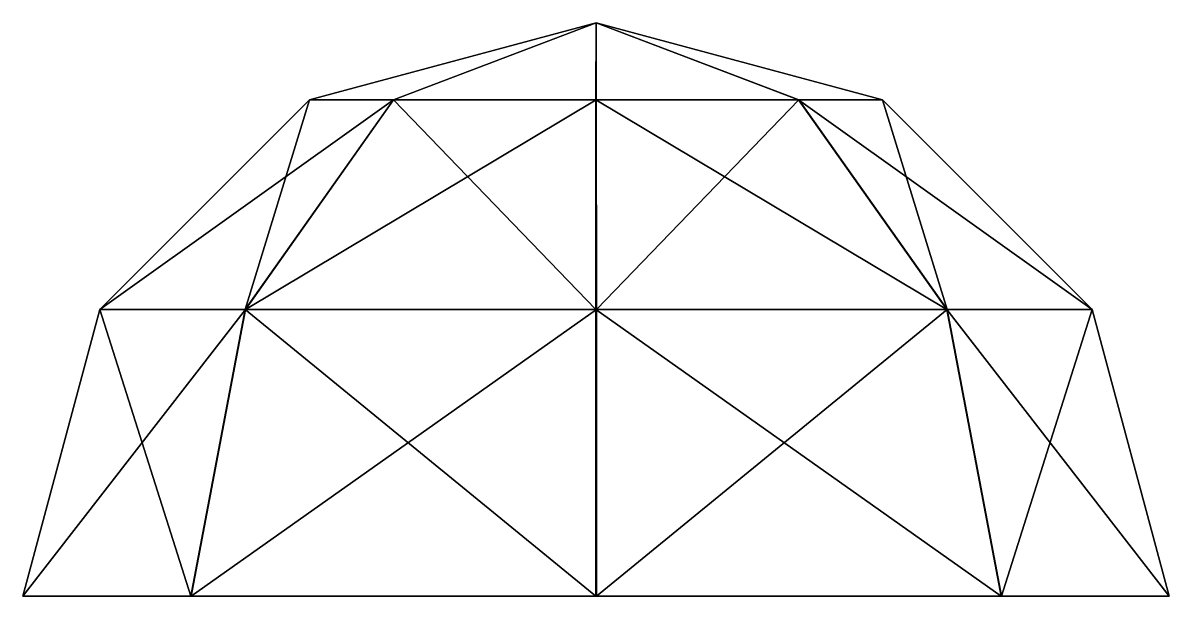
# Model space of a CAD drawing. Header units: metres. Extents: x -1 to 1, y 0 to 1.
import ezdxf

# ---------------------------------------------------------------- set-up
doc = ezdxf.new("R2010")
doc.units = ezdxf.units.M

msp = doc.modelspace()

# ---------------------------------------------------------------- linework, layer by layer
at = {"layer": 'SixteenthSphere'}
for points in [[(0, 1), (-0.5, 0.866), (-0.353186, 0.866, 0.35392)], [(0, 1), (-0.353606, 0.866, -0.353501), (-0.5, 0.866)], [(0, 1), (-0.000148, 0.866, -0.5), (-0.353606, 0.866, -0.353501)], [(0, 1), (-0.353186, 0.866, 0.35392), (0.000445, 0.866, 0.5)], [(0, 1), (0.353396, 0.866, -0.35371), (-0.000148, 0.866, -0.5)], [(0, 1), (0.000445, 0.866, 0.5), (0.353815, 0.866, 0.353292)], [(0, 1), (0.353815, 0.866, 0.353292), (0.5, 0.866, -0.000296)], [(0, 1), (0.5, 0.866, -0.000296), (0.353396, 0.866, -0.35371)], [(-0.353186, 0.866, 0.35392), (-0.5, 0.866), (-0.866, 0.5)], [(-0.353186, 0.866, 0.35392), (-0.866, 0.5), (-0.611719, 0.5, 0.61299)], [(-0.5, 0.866), (-0.612445, 0.5, -0.612264), (-0.866, 0.5)], [(-0.353606, 0.866, -0.353501), (-0.000257, 0.5, -0.866), (-0.612445, 0.5, -0.612264)], [(-0.5, 0.866), (-0.353606, 0.866, -0.353501), (-0.612445, 0.5, -0.612264)], [(0.000445, 0.866, 0.5), (-0.353186, 0.866, 0.35392), (-0.611719, 0.5, 0.61299)], [(0.000445, 0.866, 0.5), (-0.611719, 0.5, 0.61299), (0.00077, 0.5, 0.866)], [(-0.353606, 0.866, -0.353501), (-0.000148, 0.866, -0.5), (-0.000257, 0.5, -0.866)], [(-0.000148, 0.866, -0.5), (0.612082, 0.5, -0.612627), (-0.000257, 0.5, -0.866)], [(-0.000148, 0.866, -0.5), (0.353396, 0.866, -0.35371), (0.612082, 0.5, -0.612627)], [(0.353815, 0.866, 0.353292), (0.000445, 0.866, 0.5), (0.00077, 0.5, 0.866)], [(0.353815, 0.866, 0.353292), (0.00077, 0.5, 0.866), (0.612808, 0.5, 0.611901)], [(0.353396, 0.866, -0.35371), (0.5, 0.866, -0.000296), (0.866, 0.5, -0.000513)], [(0.353396, 0.866, -0.35371), (0.866, 0.5, -0.000513), (0.612082, 0.5, -0.612627)], [(0.5, 0.866, -0.000296), (0.353815, 0.866, 0.353292), (0.612808, 0.5, 0.611901)], [(0.5, 0.866, -0.000296), (0.612808, 0.5, 0.611901), (0.866, 0.5, -0.000513)], [(-0.611719, 0.5, 0.61299), (-0.866, 0.5), (-1, 0)], [(-0.611719, 0.5, 0.61299), (-1, 0), (-0.706373, 0, 0.70784)], [(-0.866, 0.5), (-0.707212, 0, -0.707002), (-1, 0)], [(-0.866, 0.5), (-0.612445, 0.5, -0.612264), (-0.707212, 0, -0.707002)], [(-0.612445, 0.5, -0.612264), (-0.000296, 0, -1), (-0.707212, 0, -0.707002)], [(0.00077, 0.5, 0.866), (-0.611719, 0.5, 0.61299), (-0.706373, 0, 0.70784)], [(0.00077, 0.5, 0.866), (-0.706373, 0, 0.70784), (0.000889, 0, 1)], [(-0.612445, 0.5, -0.612264), (-0.000257, 0.5, -0.866), (-0.000296, 0, -1)], [(-0.000257, 0.5, -0.866), (0.706793, 0, -0.707421), (-0.000296, 0, -1)], [(-0.000257, 0.5, -0.866), (0.612082, 0.5, -0.612627), (0.706793, 0, -0.707421)], [(0.612808, 0.5, 0.611901), (0.00077, 0.5, 0.866), (0.000889, 0, 1)], [(0.612808, 0.5, 0.611901), (0.000889, 0, 1), (0.707631, 0, 0.706583)], [(0.612082, 0.5, -0.612627), (0.866, 0.5, -0.000513), (1, 0, -0.000593)], [(0.612082, 0.5, -0.612627), (1, 0, -0.000593), (0.706793, 0, -0.707421)], [(0.866, 0.5, -0.000513), (0.612808, 0.5, 0.611901), (0.707631, 0, 0.706583)], [(0.866, 0.5, -0.000513), (0.707631, 0, 0.706583), (1, 0, -0.000593)], [(-0.706373, 0, 0.70784), (-1, 0), (0, 0)], [(-1, 0), (-0.707212, 0, -0.707002), (0, 0)], [(-0.707212, 0, -0.707002), (-0.000296, 0, -1), (0, 0)], [(0.000889, 0, 1), (-0.706373, 0, 0.70784), (0, 0)], [(-0.000296, 0, -1), (0.706793, 0, -0.707421), (0, 0)], [(0.707631, 0, 0.706583), (0.000889, 0, 1), (0, 0)], [(1, 0, -0.000593), (0.707631, 0, 0.706583), (0, 0)], [(0.706793, 0, -0.707421), (1, 0, -0.000593), (0, 0)]]:
    msp.add_3dface(points, dxfattribs=at)

doc.saveas('drawing.dxf')
